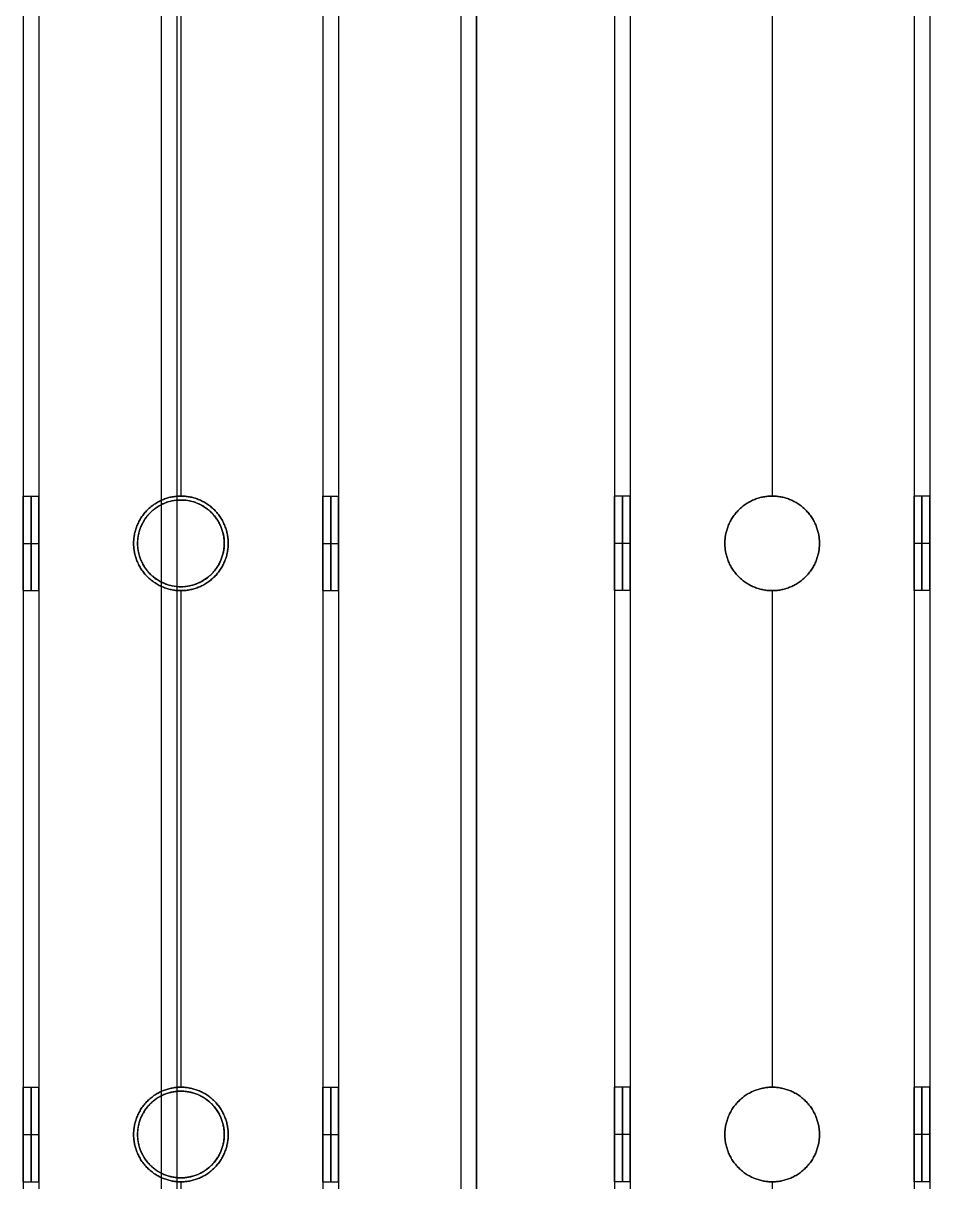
# Model space of a CAD drawing. Header units: millimetres. Extents: x -6529 to 809, y -8611 to 207.
# Drawn here: x 93.5 to 208.5, y -344.1 to -197.1 of the extents above; entities that cross this region are included whole.
import ezdxf

# ---------------------------------------------------------------- set-up
doc = ezdxf.new("R2010")
doc.units = ezdxf.units.MM
doc.header["$MEASUREMENT"] = 0
doc.layers.add('platen', color=7, linetype='Continuous', true_color=0x007f00)
doc.layers.add('staal', color=5, linetype='Continuous', true_color=0x0000ff)

# ---------------------------------------------------------------- blocks, each defined once
blk = doc.blocks.new('plaat base')
at = {"layer": 'platen'}
for p, q in [((658, -1200), (658, 0)), ((658, -1200, 18), (658, 0, 18))]:
    blk.add_line(p, q, dxfattribs=at)
blk = doc.blocks.new('top plaat')
at = {"layer": 'platen'}
for p, q in [((658, -1276), (658, 40)), ((658, -1276, 18), (658, 40, 18)), ((620.5, -425), (620.5, -425, 18)), ((615, -430.5), (615, -430.5, 18)), ((626, -430.5), (626, -430.5, 18)), ((620.5, -436), (620.5, -436, 18)), ((620.5, -500), (620.5, -500, 18)), ((615, -505.5), (615, -505.5, 18)), ((626, -505.5), (626, -505.5, 18)), ((620.5, -511), (620.5, -511, 18))]:
    blk.add_line(p, q, dxfattribs=at)
for centre in [(620.5, -430.5, 9), (620.5, -505.5, 9)]:
    blk.add_circle(centre, 5.5, dxfattribs=at)
for points in [[(626, -430.5), (626, -436), (620.5, -436), (615, -436), (615, -430.5), (615, -425), (620.5, -425), (626, -425), (626, -430.5)], [(626, -430.5, 18), (626, -436, 18), (620.5, -436, 18), (615, -436, 18), (615, -430.5, 18), (615, -425, 18), (620.5, -425, 18), (626, -425, 18), (626, -430.5, 18)], [(626, -505.5), (626, -511), (620.5, -511), (615, -511), (615, -505.5), (615, -500), (620.5, -500), (626, -500), (626, -505.5)], [(626, -505.5, 18), (626, -511, 18), (620.5, -511, 18), (615, -511, 18), (615, -505.5, 18), (615, -500, 18), (620.5, -500, 18), (626, -500, 18), (626, -505.5, 18)]]:
    blk.add_rational_spline(points, [1, 0.707106781187, 1, 0.707106781187, 1, 0.707106781187, 1, 0.707106781187, 1], degree=2, knots=[-37.699112, -37.699112, -37.699112, -28.274334, -28.274334, -18.849556, -18.849556, -9.424778, -9.424778, 0, 0, 0], dxfattribs=at)

msp = doc.modelspace()

# ---------------------------------------------------------------- linework, layer by layer
at = {"layer": 'staal'}
for p, q in [((93.53, -257.13, 20), (95.53, -257.13, 20)), ((113.53, -257.13, 2), (113.53, -257.13)), ((113.53, -257.13, 40), (113.53, -257.13, 38)), ((131.53, -257.13, 20), (133.53, -257.13, 20)), ((170.53, -257.13, 696), (168.53, -257.13, 696)), ((188.53, -257.13, 678), (188.53, -257.13, 676)), ((188.53, -257.13, 716), (188.53, -257.13, 714)), ((208.53, -257.13, 696), (206.53, -257.13, 696)), ((93.53, -263.13, 26), (95.53, -263.13, 26)), ((93.53, -263.13, 14), (95.53, -263.13, 14)), ((107.53, -263.13, 2), (107.53, -263.13)), ((107.53, -263.13, 40), (107.53, -263.13, 38)), ((119.53, -263.13, 2), (119.53, -263.13)), ((119.53, -263.13, 40), (119.53, -263.13, 38)), ((131.53, -263.13, 26), (133.53, -263.13, 26)), ((131.53, -263.13, 14), (133.53, -263.13, 14)), ((170.53, -263.13, 702), (168.53, -263.13, 702)), ((170.53, -263.13, 690), (168.53, -263.13, 690)), ((182.53, -263.13, 678), (182.53, -263.13, 676)), ((182.53, -263.13, 716), (182.53, -263.13, 714)), ((194.53, -263.13, 678), (194.53, -263.13, 676)), ((194.53, -263.13, 716), (194.53, -263.13, 714)), ((208.53, -263.13, 702), (206.53, -263.13, 702)), ((208.53, -263.13, 690), (206.53, -263.13, 690)), ((93.53, -269.13, 20), (95.53, -269.13, 20)), ((113.53, -269.13, 2), (113.53, -269.13)), ((113.53, -269.13, 40), (113.53, -269.13, 38)), ((131.53, -269.13, 20), (133.53, -269.13, 20)), ((170.53, -269.13, 696), (168.53, -269.13, 696)), ((188.53, -269.13, 678), (188.53, -269.13, 676)), ((188.53, -269.13, 716), (188.53, -269.13, 714)), ((208.53, -269.13, 696), (206.53, -269.13, 696)), ((93.53, -332.13, 20), (95.53, -332.13, 20)), ((113.53, -332.13, 2), (113.53, -332.13)), ((113.53, -332.13, 40), (113.53, -332.13, 38)), ((131.53, -332.13, 20), (133.53, -332.13, 20)), ((170.53, -332.13, 696), (168.53, -332.13, 696)), ((188.53, -332.13, 678), (188.53, -332.13, 676)), ((188.53, -332.13, 716), (188.53, -332.13, 714)), ((208.53, -332.13, 696), (206.53, -332.13, 696)), ((93.53, -338.13, 26), (95.53, -338.13, 26)), ((93.53, -338.13, 14), (95.53, -338.13, 14)), ((107.53, -338.13, 2), (107.53, -338.13)), ((107.53, -338.13, 40), (107.53, -338.13, 38)), ((119.53, -338.13, 2), (119.53, -338.13)), ((119.53, -338.13, 40), (119.53, -338.13, 38)), ((131.53, -338.13, 26), (133.53, -338.13, 26)), ((131.53, -338.13, 14), (133.53, -338.13, 14)), ((170.53, -338.13, 702), (168.53, -338.13, 702)), ((170.53, -338.13, 690), (168.53, -338.13, 690)), ((182.53, -338.13, 678), (182.53, -338.13, 676)), ((182.53, -338.13, 716), (182.53, -338.13, 714)), ((194.53, -338.13, 678), (194.53, -338.13, 676)), ((194.53, -338.13, 716), (194.53, -338.13, 714)), ((208.53, -338.13, 702), (206.53, -338.13, 702)), ((208.53, -338.13, 690), (206.53, -338.13, 690)), ((93.53, -344.13, 20), (95.53, -344.13, 20)), ((113.53, -344.13, 2), (113.53, -344.13)), ((113.53, -344.13, 40), (113.53, -344.13, 38)), ((131.53, -344.13, 20), (133.53, -344.13, 20)), ((170.53, -344.13, 696), (168.53, -344.13, 696)), ((188.53, -344.13, 678), (188.53, -344.13, 676)), ((188.53, -344.13, 716), (188.53, -344.13, 714)), ((208.53, -344.13, 696), (206.53, -344.13, 696))]:
    msp.add_line(p, q, dxfattribs=at)
for points in [[(93.53, 167.37), (93.53, -150.38), (93.53, -468.13)], [(93.53, 167.37, 40), (93.53, -150.38, 40), (93.53, -468.13, 40)], [(95.53, 167.37, 2), (95.53, -150.38, 2), (95.53, -468.13, 2)], [(95.53, 167.37, 38), (95.53, -150.38, 38), (95.53, -468.13, 38)], [(111.03, 167.37, 40), (111.03, -141.63, 40), (111.03, -450.63, 40)], [(111.03, 167.37), (111.03, -141.63), (111.03, -450.63)], [(113.03, 167.37, 2), (113.03, -141.63, 2), (113.03, -450.63, 2)], [(113.03, 167.37, 38), (113.03, -141.63, 38), (113.03, -450.63, 38)], [(131.53, 167.37, 2), (131.53, -150.38, 2), (131.53, -468.13, 2)], [(131.53, 167.37, 38), (131.53, -150.38, 38), (131.53, -468.13, 38)], [(133.53, 167.37), (133.53, -150.38), (133.53, -468.13)], [(133.53, 167.37, 40), (133.53, -150.38, 40), (133.53, -468.13, 40)], [(149.03, 167.37, 2), (149.03, -141.63, 2), (149.03, -450.63, 2)], [(149.03, 167.37, 38), (149.03, -141.63, 38), (149.03, -450.63, 38)], [(151.03, 167.37, 40), (151.03, -141.63, 40), (151.03, -450.63, 40)], [(151.03, 167.37), (151.03, -141.63), (151.03, -450.63)], [(168.53, 167.37, 676), (168.53, -150.38, 676), (168.53, -468.13, 676)], [(168.53, 167.37, 716), (168.53, -150.38, 716), (168.53, -468.13, 716)], [(170.53, 167.37, 678), (170.53, -150.38, 678), (170.53, -468.13, 678)], [(170.53, 167.37, 714), (170.53, -150.38, 714), (170.53, -468.13, 714)], [(206.53, 167.37, 678), (206.53, -150.38, 678), (206.53, -468.13, 678)], [(206.53, 167.37, 714), (206.53, -150.38, 714), (206.53, -468.13, 714)], [(208.53, 167.37, 676), (208.53, -150.38, 676), (208.53, -468.13, 676)], [(208.53, 167.37, 716), (208.53, -150.38, 716), (208.53, -468.13, 716)], [(93.53, -194.13, 20), (93.53, -225.63, 20), (93.53, -257.13, 20)], [(95.53, -194.13, 20), (95.53, -225.63, 20), (95.53, -257.13, 20)], [(113.53, -194.13), (113.53, -225.63), (113.53, -257.13)], [(113.53, -194.13, 40), (113.53, -225.63, 40), (113.53, -257.13, 40)], [(113.53, -194.13, 2), (113.53, -225.63, 2), (113.53, -257.13, 2)], [(113.53, -194.13, 38), (113.53, -225.63, 38), (113.53, -257.13, 38)], [(131.53, -194.13, 20), (131.53, -225.63, 20), (131.53, -257.13, 20)], [(133.53, -194.13, 20), (133.53, -225.63, 20), (133.53, -257.13, 20)], [(168.53, -194.13, 696), (168.53, -225.63, 696), (168.53, -257.13, 696)], [(170.53, -194.13, 696), (170.53, -225.63, 696), (170.53, -257.13, 696)], [(188.53, -194.13, 676), (188.53, -225.63, 676), (188.53, -257.13, 676)], [(188.53, -194.13, 716), (188.53, -225.63, 716), (188.53, -257.13, 716)], [(188.53, -194.13, 678), (188.53, -225.63, 678), (188.53, -257.13, 678)], [(188.53, -194.13, 714), (188.53, -225.63, 714), (188.53, -257.13, 714)], [(206.53, -194.13, 696), (206.53, -225.63, 696), (206.53, -257.13, 696)], [(208.53, -194.13, 696), (208.53, -225.63, 696), (208.53, -257.13, 696)], [(93.53, -269.13, 20), (93.53, -300.63, 20), (93.53, -332.13, 20)], [(95.53, -269.13, 20), (95.53, -300.63, 20), (95.53, -332.13, 20)], [(113.53, -269.13), (113.53, -300.63), (113.53, -332.13)], [(113.53, -269.13, 40), (113.53, -300.63, 40), (113.53, -332.13, 40)], [(113.53, -269.13, 2), (113.53, -300.63, 2), (113.53, -332.13, 2)], [(113.53, -269.13, 38), (113.53, -300.63, 38), (113.53, -332.13, 38)], [(131.53, -269.13, 20), (131.53, -300.63, 20), (131.53, -332.13, 20)], [(133.53, -269.13, 20), (133.53, -300.63, 20), (133.53, -332.13, 20)], [(168.53, -269.13, 696), (168.53, -300.63, 696), (168.53, -332.13, 696)], [(170.53, -269.13, 696), (170.53, -300.63, 696), (170.53, -332.13, 696)], [(188.53, -269.13, 676), (188.53, -300.63, 676), (188.53, -332.13, 676)], [(188.53, -269.13, 716), (188.53, -300.63, 716), (188.53, -332.13, 716)], [(188.53, -269.13, 678), (188.53, -300.63, 678), (188.53, -332.13, 678)], [(188.53, -269.13, 714), (188.53, -300.63, 714), (188.53, -332.13, 714)], [(206.53, -269.13, 696), (206.53, -300.63, 696), (206.53, -332.13, 696)], [(208.53, -269.13, 696), (208.53, -300.63, 696), (208.53, -332.13, 696)], [(93.53, -344.13, 20), (93.53, -375.63, 20), (93.53, -407.13, 20)], [(95.53, -344.13, 20), (95.53, -375.63, 20), (95.53, -407.13, 20)], [(113.53, -344.13), (113.53, -375.63), (113.53, -407.13)], [(113.53, -344.13, 40), (113.53, -375.63, 40), (113.53, -407.13, 40)], [(113.53, -344.13, 2), (113.53, -375.63, 2), (113.53, -407.13, 2)], [(113.53, -344.13, 38), (113.53, -375.63, 38), (113.53, -407.13, 38)], [(131.53, -344.13, 20), (131.53, -375.63, 20), (131.53, -407.13, 20)], [(133.53, -344.13, 20), (133.53, -375.63, 20), (133.53, -407.13, 20)], [(168.53, -344.13, 696), (168.53, -375.63, 696), (168.53, -407.13, 696)], [(170.53, -344.13, 696), (170.53, -375.63, 696), (170.53, -407.13, 696)], [(188.53, -344.13, 676), (188.53, -375.63, 676), (188.53, -407.13, 676)], [(188.53, -344.13, 716), (188.53, -375.63, 716), (188.53, -407.13, 716)], [(188.53, -344.13, 678), (188.53, -375.63, 678), (188.53, -407.13, 678)], [(188.53, -344.13, 714), (188.53, -375.63, 714), (188.53, -407.13, 714)], [(206.53, -344.13, 696), (206.53, -375.63, 696), (206.53, -407.13, 696)], [(208.53, -344.13, 696), (208.53, -375.63, 696), (208.53, -407.13, 696)]]:
    msp.add_open_spline(points, degree=2, dxfattribs=at)
for points, weights, knots in [([(93.53, -263.13, 26), (93.53, -269.13, 26), (93.53, -269.13, 20), (93.53, -269.13, 14), (93.53, -263.13, 14), (93.53, -257.13, 14), (93.53, -257.13, 20), (93.53, -257.13, 26), (93.53, -263.13, 26)], [1, 0.707106781187, 1, 0.707106781187, 1, 0.707106781187, 1, 0.707106781187, 1], [0, 0, 0, 7.853982, 7.853982, 15.707963, 15.707963, 23.561945, 23.561945, 31.415927, 31.415927, 31.415927]), ([(94.53, -263.13, 26), (94.53, -269.13, 26), (94.53, -269.13, 20), (94.53, -269.13, 14), (94.53, -263.13, 14), (94.53, -257.13, 14), (94.53, -257.13, 20), (94.53, -257.13, 26), (94.53, -263.13, 26)], [1, 0.707106781187, 1, 0.707106781187, 1, 0.707106781187, 1, 0.707106781187, 1], [0, 0, 0, 7.853982, 7.853982, 15.707963, 15.707963, 23.561945, 23.561945, 31.415927, 31.415927, 31.415927]), ([(95.53, -263.13, 26), (95.53, -257.13, 26), (95.53, -257.13, 20), (95.53, -257.13, 14), (95.53, -263.13, 14), (95.53, -269.13, 14), (95.53, -269.13, 20), (95.53, -269.13, 26), (95.53, -263.13, 26)], [1, 0.707106781187, 1, 0.707106781187, 1, 0.707106781187, 1, 0.707106851018, 0.999999860338], [-31.415927, -31.415927, -31.415927, -23.561944, -23.561944, -15.707962, -15.707962, -7.85398, -7.85398, 0, 0, 0]), ([(119.53, -263.13), (119.53, -257.13), (113.53, -257.13), (107.53, -257.13), (107.53, -263.13), (107.53, -269.13), (113.53, -269.13), (119.53, -269.13), (119.53, -263.13)], [1, 0.707106781187, 1, 0.707106781187, 1, 0.707106781187, 1, 0.707106781187, 1], [-31.415927, -31.415927, -31.415927, -23.561945, -23.561945, -15.707963, -15.707963, -7.853982, -7.853982, 0, 0, 0]), ([(119.53, -263.13, 40), (119.53, -269.13, 40), (113.53, -269.13, 40), (107.53, -269.13, 40), (107.53, -263.13, 40), (107.53, -257.13, 40), (113.53, -257.13, 40), (119.53, -257.13, 40), (119.53, -263.13, 40)], [1, 0.707106781187, 1, 0.707106781187, 1, 0.707106781187, 1, 0.707106781187, 1], [0, 0, 0, 7.853982, 7.853982, 15.707963, 15.707963, 23.561945, 23.561945, 31.415927, 31.415927, 31.415927]), ([(119.53, -263.13, 2), (119.53, -269.13, 2), (113.53, -269.13, 2), (107.53, -269.13, 2), (107.53, -263.13, 2), (107.53, -257.13, 2), (113.53, -257.13, 2), (119.53, -257.13, 2), (119.53, -263.13, 2)], [1, 0.707106781187, 1, 0.707106781187, 1, 0.707106781187, 1, 0.707106781187, 1], [0, 0, 0, 7.853982, 7.853982, 15.707963, 15.707963, 23.561945, 23.561945, 31.415927, 31.415927, 31.415927]), ([(119.53, -263.13, 38), (119.53, -257.13, 38), (113.53, -257.13, 38), (107.53, -257.13, 38), (107.53, -263.13, 38), (107.53, -269.13, 38), (113.53, -269.13, 38), (119.53, -269.13, 38), (119.53, -263.13, 38)], [1, 0.707106781187, 1, 0.707106781187, 1, 0.707106781187, 1, 0.707106781187, 1], [-31.415927, -31.415927, -31.415927, -23.561945, -23.561945, -15.707963, -15.707963, -7.853982, -7.853982, 0, 0, 0]), ([(119.53, -263.13, 1), (119.53, -269.13, 1), (113.53, -269.13, 1), (107.53, -269.13, 1), (107.53, -263.13, 1), (107.53, -257.13, 1), (113.53, -257.13, 1), (119.53, -257.13, 1), (119.53, -263.13, 1)], [1, 0.707106781187, 1, 0.707106781187, 1, 0.707106781187, 1, 0.707106781187, 1], [0, 0, 0, 7.853982, 7.853982, 15.707963, 15.707963, 23.561945, 23.561945, 31.415927, 31.415927, 31.415927]), ([(119.53, -263.13, 39), (119.53, -269.13, 39), (113.53, -269.13, 39), (107.53, -269.13, 39), (107.53, -263.13, 39), (107.53, -257.13, 39), (113.53, -257.13, 39), (119.53, -257.13, 39), (119.53, -263.13, 39)], [1, 0.707106781187, 1, 0.707106781187, 1, 0.707106781187, 1, 0.707106781187, 1], [0, 0, 0, 7.853982, 7.853982, 15.707963, 15.707963, 23.561945, 23.561945, 31.415927, 31.415927, 31.415927]), ([(131.53, -263.13, 26), (131.53, -269.13, 26), (131.53, -269.13, 20), (131.53, -269.13, 14), (131.53, -263.13, 14), (131.53, -257.13, 14), (131.53, -257.13, 20), (131.53, -257.13, 26), (131.53, -263.13, 26)], [0.999999860338, 0.707106851018, 1, 0.707106781187, 1, 0.707106781187, 1, 0.707106851018, 0.999999860338], [0, 0, 0, 7.853981, 7.853981, 15.707963, 15.707963, 23.561946, 23.561946, 31.415927, 31.415927, 31.415927]), ([(132.53, -263.13, 26), (132.53, -269.13, 26), (132.53, -269.13, 20), (132.53, -269.13, 14), (132.53, -263.13, 14), (132.53, -257.13, 14), (132.53, -257.13, 20), (132.53, -257.13, 26), (132.53, -263.13, 26)], [1, 0.707106781187, 1, 0.707106781187, 1, 0.707106781187, 1, 0.707106781187, 1], [0, 0, 0, 7.853982, 7.853982, 15.707963, 15.707963, 23.561945, 23.561945, 31.415927, 31.415927, 31.415927]), ([(133.53, -263.13, 26), (133.53, -257.13, 26), (133.53, -257.13, 20), (133.53, -257.13, 14), (133.53, -263.13, 14), (133.53, -269.13, 14), (133.53, -269.13, 20), (133.53, -269.13, 26), (133.53, -263.13, 26)], [1, 0.707106781187, 1, 0.707106781187, 1, 0.707106781187, 1, 0.707106781187, 1], [-31.415927, -31.415927, -31.415927, -23.561945, -23.561945, -15.707963, -15.707963, -7.853982, -7.853982, 0, 0, 0]), ([(168.53, -263.13, 702), (168.53, -257.13, 702), (168.53, -257.13, 696), (168.53, -257.13, 690), (168.53, -263.13, 690), (168.53, -269.13, 690), (168.53, -269.13, 696), (168.53, -269.13, 702), (168.53, -263.13, 702)], [1, 0.707106781187, 1, 0.707106781187, 1, 0.707106781187, 1, 0.707106781187, 1], [-31.415927, -31.415927, -31.415927, -23.561945, -23.561945, -15.707963, -15.707963, -7.853982, -7.853982, 0, 0, 0]), ([(169.53, -263.13, 702), (169.53, -269.13, 702), (169.53, -269.13, 696), (169.53, -269.13, 690), (169.53, -263.13, 690), (169.53, -257.13, 690), (169.53, -257.13, 696), (169.53, -257.13, 702), (169.53, -263.13, 702)], [1, 0.707106781187, 1, 0.707106781187, 1, 0.707106781187, 1, 0.707106781187, 1], [0, 0, 0, 7.853982, 7.853982, 15.707963, 15.707963, 23.561945, 23.561945, 31.415927, 31.415927, 31.415927]), ([(170.53, -263.13, 702), (170.53, -269.13, 702), (170.53, -269.13, 696), (170.53, -269.13, 690), (170.53, -263.13, 690), (170.53, -257.13, 690), (170.53, -257.13, 696), (170.53, -257.13, 702), (170.53, -263.13, 702)], [0.999999860338, 0.707106851018, 1, 0.707106781187, 1, 0.707106781187, 1, 0.707106851018, 0.999999860338], [0, 0, 0, 7.853981, 7.853981, 15.707963, 15.707963, 23.561946, 23.561946, 31.415927, 31.415927, 31.415927]), ([(182.53, -263.13, 676), (182.53, -257.13, 676), (188.53, -257.13, 676), (194.53, -257.13, 676), (194.53, -263.13, 676), (194.53, -269.13, 676), (188.53, -269.13, 676), (182.53, -269.13, 676), (182.53, -263.13, 676)], [1, 0.707106781187, 1, 0.707106781187, 1, 0.707106781187, 1, 0.707106781187, 1], [-31.415927, -31.415927, -31.415927, -23.561945, -23.561945, -15.707963, -15.707963, -7.853982, -7.853982, 0, 0, 0]), ([(182.53, -263.13, 716), (182.53, -269.13, 716), (188.53, -269.13, 716), (194.53, -269.13, 716), (194.53, -263.13, 716), (194.53, -257.13, 716), (188.53, -257.13, 716), (182.53, -257.13, 716), (182.53, -263.13, 716)], [1, 0.707106781187, 1, 0.707106781187, 1, 0.707106781187, 1, 0.707106781187, 1], [0, 0, 0, 7.853982, 7.853982, 15.707963, 15.707963, 23.561945, 23.561945, 31.415927, 31.415927, 31.415927]), ([(182.53, -263.13, 678), (182.53, -269.13, 678), (188.53, -269.13, 678), (194.53, -269.13, 678), (194.53, -263.13, 678), (194.53, -257.13, 678), (188.53, -257.13, 678), (182.53, -257.13, 678), (182.53, -263.13, 678)], [1, 0.707106781187, 1, 0.707106781187, 1, 0.707106781187, 1, 0.707106781187, 1], [0, 0, 0, 7.853982, 7.853982, 15.707963, 15.707963, 23.561945, 23.561945, 31.415927, 31.415927, 31.415927]), ([(182.53, -263.13, 714), (182.53, -257.13, 714), (188.53, -257.13, 714), (194.53, -257.13, 714), (194.53, -263.13, 714), (194.53, -269.13, 714), (188.53, -269.13, 714), (182.53, -269.13, 714), (182.53, -263.13, 714)], [1, 0.707106781187, 1, 0.707106781187, 1, 0.707106781187, 1, 0.707106781187, 1], [-31.415927, -31.415927, -31.415927, -23.561945, -23.561945, -15.707963, -15.707963, -7.853982, -7.853982, 0, 0, 0]), ([(182.53, -263.13, 677), (182.53, -269.13, 677), (188.53, -269.13, 677), (194.53, -269.13, 677), (194.53, -263.13, 677), (194.53, -257.13, 677), (188.53, -257.13, 677), (182.53, -257.13, 677), (182.53, -263.13, 677)], [1, 0.707106781187, 1, 0.707106781187, 1, 0.707106781187, 1, 0.707106781187, 1], [0, 0, 0, 7.853982, 7.853982, 15.707963, 15.707963, 23.561945, 23.561945, 31.415927, 31.415927, 31.415927]), ([(182.53, -263.13, 715), (182.53, -269.13, 715), (188.53, -269.13, 715), (194.53, -269.13, 715), (194.53, -263.13, 715), (194.53, -257.13, 715), (188.53, -257.13, 715), (182.53, -257.13, 715), (182.53, -263.13, 715)], [1, 0.707106781187, 1, 0.707106781187, 1, 0.707106781187, 1, 0.707106781187, 1], [0, 0, 0, 7.853982, 7.853982, 15.707963, 15.707963, 23.561945, 23.561945, 31.415927, 31.415927, 31.415927]), ([(206.53, -263.13, 702), (206.53, -257.13, 702), (206.53, -257.13, 696), (206.53, -257.13, 690), (206.53, -263.13, 690), (206.53, -269.13, 690), (206.53, -269.13, 696), (206.53, -269.13, 702), (206.53, -263.13, 702)], [1, 0.707106781187, 1, 0.707106781187, 1, 0.707106781187, 1, 0.707106851018, 0.999999860338], [-31.415927, -31.415927, -31.415927, -23.561944, -23.561944, -15.707962, -15.707962, -7.85398, -7.85398, 0, 0, 0]), ([(207.53, -263.13, 702), (207.53, -269.13, 702), (207.53, -269.13, 696), (207.53, -269.13, 690), (207.53, -263.13, 690), (207.53, -257.13, 690), (207.53, -257.13, 696), (207.53, -257.13, 702), (207.53, -263.13, 702)], [1, 0.707106781187, 1, 0.707106781187, 1, 0.707106781187, 1, 0.707106781187, 1], [0, 0, 0, 7.853982, 7.853982, 15.707963, 15.707963, 23.561945, 23.561945, 31.415927, 31.415927, 31.415927]), ([(208.53, -263.13, 702), (208.53, -269.13, 702), (208.53, -269.13, 696), (208.53, -269.13, 690), (208.53, -263.13, 690), (208.53, -257.13, 690), (208.53, -257.13, 696), (208.53, -257.13, 702), (208.53, -263.13, 702)], [1, 0.707106781187, 1, 0.707106781187, 1, 0.707106781187, 1, 0.707106781187, 1], [0, 0, 0, 7.853982, 7.853982, 15.707963, 15.707963, 23.561945, 23.561945, 31.415927, 31.415927, 31.415927]), ([(93.53, -338.13, 26), (93.53, -344.13, 26), (93.53, -344.13, 20), (93.53, -344.13, 14), (93.53, -338.13, 14), (93.53, -332.13, 14), (93.53, -332.13, 20), (93.53, -332.13, 26), (93.53, -338.13, 26)], [1, 0.707106781187, 1, 0.707106781187, 1, 0.707106781187, 1, 0.707106781187, 1], [0, 0, 0, 7.853982, 7.853982, 15.707963, 15.707963, 23.561945, 23.561945, 31.415927, 31.415927, 31.415927]), ([(94.53, -338.13, 26), (94.53, -344.13, 26), (94.53, -344.13, 20), (94.53, -344.13, 14), (94.53, -338.13, 14), (94.53, -332.13, 14), (94.53, -332.13, 20), (94.53, -332.13, 26), (94.53, -338.13, 26)], [1, 0.707106781187, 1, 0.707106781187, 1, 0.707106781187, 1, 0.707106781187, 1], [0, 0, 0, 7.853982, 7.853982, 15.707963, 15.707963, 23.561945, 23.561945, 31.415927, 31.415927, 31.415927]), ([(95.53, -338.13, 26), (95.53, -332.13, 26), (95.53, -332.13, 20), (95.53, -332.13, 14), (95.53, -338.13, 14), (95.53, -344.13, 14), (95.53, -344.13, 20), (95.53, -344.13, 26), (95.53, -338.13, 26)], [1, 0.707106781187, 1, 0.707106781187, 1, 0.707106781187, 1, 0.707106781187, 1], [-31.415927, -31.415927, -31.415927, -23.561945, -23.561945, -15.707963, -15.707963, -7.853982, -7.853982, 0, 0, 0]), ([(119.53, -338.13), (119.53, -332.13), (113.53, -332.13), (107.53, -332.13), (107.53, -338.13), (107.53, -344.13), (113.53, -344.13), (119.53, -344.13), (119.53, -338.13)], [1, 0.707106781187, 1, 0.707106781187, 1, 0.707106781187, 1, 0.707106781187, 1], [-31.415927, -31.415927, -31.415927, -23.561945, -23.561945, -15.707963, -15.707963, -7.853982, -7.853982, 0, 0, 0]), ([(119.53, -338.13, 40), (119.53, -344.13, 40), (113.53, -344.13, 40), (107.53, -344.13, 40), (107.53, -338.13, 40), (107.53, -332.13, 40), (113.53, -332.13, 40), (119.53, -332.13, 40), (119.53, -338.13, 40)], [1, 0.707106781187, 1, 0.707106781187, 1, 0.707106781187, 1, 0.707106781187, 1], [0, 0, 0, 7.853982, 7.853982, 15.707963, 15.707963, 23.561945, 23.561945, 31.415927, 31.415927, 31.415927]), ([(119.53, -338.13, 2), (119.53, -344.13, 2), (113.53, -344.13, 2), (107.53, -344.13, 2), (107.53, -338.13, 2), (107.53, -332.13, 2), (113.53, -332.13, 2), (119.53, -332.13, 2), (119.53, -338.13, 2)], [1, 0.707106781187, 1, 0.707106781187, 1, 0.707106781187, 1, 0.707106781187, 1], [0, 0, 0, 7.853982, 7.853982, 15.707963, 15.707963, 23.561945, 23.561945, 31.415927, 31.415927, 31.415927]), ([(119.53, -338.13, 38), (119.53, -332.13, 38), (113.53, -332.13, 38), (107.53, -332.13, 38), (107.53, -338.13, 38), (107.53, -344.13, 38), (113.53, -344.13, 38), (119.53, -344.13, 38), (119.53, -338.13, 38)], [1, 0.707106781187, 1, 0.707106781187, 1, 0.707106781187, 1, 0.707106781187, 1], [-31.415927, -31.415927, -31.415927, -23.561945, -23.561945, -15.707963, -15.707963, -7.853982, -7.853982, 0, 0, 0]), ([(119.53, -338.13, 1), (119.53, -344.13, 1), (113.53, -344.13, 1), (107.53, -344.13, 1), (107.53, -338.13, 1), (107.53, -332.13, 1), (113.53, -332.13, 1), (119.53, -332.13, 1), (119.53, -338.13, 1)], [1, 0.707106781187, 1, 0.707106781187, 1, 0.707106781187, 1, 0.707106781187, 1], [0, 0, 0, 7.853982, 7.853982, 15.707963, 15.707963, 23.561945, 23.561945, 31.415927, 31.415927, 31.415927]), ([(119.53, -338.13, 39), (119.53, -344.13, 39), (113.53, -344.13, 39), (107.53, -344.13, 39), (107.53, -338.13, 39), (107.53, -332.13, 39), (113.53, -332.13, 39), (119.53, -332.13, 39), (119.53, -338.13, 39)], [1, 0.707106781187, 1, 0.707106781187, 1, 0.707106781187, 1, 0.707106781187, 1], [0, 0, 0, 7.853982, 7.853982, 15.707963, 15.707963, 23.561945, 23.561945, 31.415927, 31.415927, 31.415927]), ([(131.53, -338.13, 26), (131.53, -344.13, 26), (131.53, -344.13, 20), (131.53, -344.13, 14), (131.53, -338.13, 14), (131.53, -332.13, 14), (131.53, -332.13, 20), (131.53, -332.13, 26), (131.53, -338.13, 26)], [0.999999860338, 0.707106851018, 1, 0.707106781187, 1, 0.707106781187, 1, 0.707106851018, 0.999999860338], [0, 0, 0, 7.853981, 7.853981, 15.707963, 15.707963, 23.561946, 23.561946, 31.415927, 31.415927, 31.415927]), ([(132.53, -338.13, 26), (132.53, -344.13, 26), (132.53, -344.13, 20), (132.53, -344.13, 14), (132.53, -338.13, 14), (132.53, -332.13, 14), (132.53, -332.13, 20), (132.53, -332.13, 26), (132.53, -338.13, 26)], [1, 0.707106781187, 1, 0.707106781187, 1, 0.707106781187, 1, 0.707106781187, 1], [0, 0, 0, 7.853982, 7.853982, 15.707963, 15.707963, 23.561945, 23.561945, 31.415927, 31.415927, 31.415927]), ([(133.53, -338.13, 26), (133.53, -332.13, 26), (133.53, -332.13, 20), (133.53, -332.13, 14), (133.53, -338.13, 14), (133.53, -344.13, 14), (133.53, -344.13, 20), (133.53, -344.13, 26), (133.53, -338.13, 26)], [1, 0.707106781187, 1, 0.707106781187, 1, 0.707106781187, 1, 0.707106781187, 1], [-31.415927, -31.415927, -31.415927, -23.561945, -23.561945, -15.707963, -15.707963, -7.853982, -7.853982, 0, 0, 0]), ([(168.53, -338.13, 702), (168.53, -332.13, 702), (168.53, -332.13, 696), (168.53, -332.13, 690), (168.53, -338.13, 690), (168.53, -344.13, 690), (168.53, -344.13, 696), (168.53, -344.13, 702), (168.53, -338.13, 702)], [1, 0.707106781187, 1, 0.707106781187, 1, 0.707106781187, 1, 0.707106781187, 1], [-31.415927, -31.415927, -31.415927, -23.561945, -23.561945, -15.707963, -15.707963, -7.853982, -7.853982, 0, 0, 0]), ([(169.53, -338.13, 702), (169.53, -344.13, 702), (169.53, -344.13, 696), (169.53, -344.13, 690), (169.53, -338.13, 690), (169.53, -332.13, 690), (169.53, -332.13, 696), (169.53, -332.13, 702), (169.53, -338.13, 702)], [1, 0.707106781187, 1, 0.707106781187, 1, 0.707106781187, 1, 0.707106781187, 1], [0, 0, 0, 7.853982, 7.853982, 15.707963, 15.707963, 23.561945, 23.561945, 31.415927, 31.415927, 31.415927]), ([(170.53, -338.13, 702), (170.53, -344.13, 702), (170.53, -344.13, 696), (170.53, -344.13, 690), (170.53, -338.13, 690), (170.53, -332.13, 690), (170.53, -332.13, 696), (170.53, -332.13, 702), (170.53, -338.13, 702)], [0.999999860338, 0.707106851018, 1, 0.707106781187, 1, 0.707106781187, 1, 0.707106851018, 0.999999860338], [0, 0, 0, 7.853981, 7.853981, 15.707963, 15.707963, 23.561946, 23.561946, 31.415927, 31.415927, 31.415927]), ([(182.53, -338.13, 676), (182.53, -332.13, 676), (188.53, -332.13, 676), (194.53, -332.13, 676), (194.53, -338.13, 676), (194.53, -344.13, 676), (188.53, -344.13, 676), (182.53, -344.13, 676), (182.53, -338.13, 676)], [1, 0.707106781187, 1, 0.707106781187, 1, 0.707106781187, 1, 0.707106781187, 1], [-31.415927, -31.415927, -31.415927, -23.561945, -23.561945, -15.707963, -15.707963, -7.853982, -7.853982, 0, 0, 0]), ([(182.53, -338.13, 716), (182.53, -344.13, 716), (188.53, -344.13, 716), (194.53, -344.13, 716), (194.53, -338.13, 716), (194.53, -332.13, 716), (188.53, -332.13, 716), (182.53, -332.13, 716), (182.53, -338.13, 716)], [1, 0.707106781187, 1, 0.707106781187, 1, 0.707106781187, 1, 0.707106781187, 1], [0, 0, 0, 7.853982, 7.853982, 15.707963, 15.707963, 23.561945, 23.561945, 31.415927, 31.415927, 31.415927]), ([(182.53, -338.13, 678), (182.53, -344.13, 678), (188.53, -344.13, 678), (194.53, -344.13, 678), (194.53, -338.13, 678), (194.53, -332.13, 678), (188.53, -332.13, 678), (182.53, -332.13, 678), (182.53, -338.13, 678)], [1, 0.707106781187, 1, 0.707106781187, 1, 0.707106781187, 1, 0.707106781187, 1], [0, 0, 0, 7.853982, 7.853982, 15.707963, 15.707963, 23.561945, 23.561945, 31.415927, 31.415927, 31.415927]), ([(182.53, -338.13, 714), (182.53, -332.13, 714), (188.53, -332.13, 714), (194.53, -332.13, 714), (194.53, -338.13, 714), (194.53, -344.13, 714), (188.53, -344.13, 714), (182.53, -344.13, 714), (182.53, -338.13, 714)], [1, 0.707106781187, 1, 0.707106781187, 1, 0.707106781187, 1, 0.707106781187, 1], [-31.415927, -31.415927, -31.415927, -23.561945, -23.561945, -15.707963, -15.707963, -7.853982, -7.853982, 0, 0, 0]), ([(182.53, -338.13, 677), (182.53, -344.13, 677), (188.53, -344.13, 677), (194.53, -344.13, 677), (194.53, -338.13, 677), (194.53, -332.13, 677), (188.53, -332.13, 677), (182.53, -332.13, 677), (182.53, -338.13, 677)], [1, 0.707106781187, 1, 0.707106781187, 1, 0.707106781187, 1, 0.707106781187, 1], [0, 0, 0, 7.853982, 7.853982, 15.707963, 15.707963, 23.561945, 23.561945, 31.415927, 31.415927, 31.415927]), ([(182.53, -338.13, 715), (182.53, -344.13, 715), (188.53, -344.13, 715), (194.53, -344.13, 715), (194.53, -338.13, 715), (194.53, -332.13, 715), (188.53, -332.13, 715), (182.53, -332.13, 715), (182.53, -338.13, 715)], [1, 0.707106781187, 1, 0.707106781187, 1, 0.707106781187, 1, 0.707106781187, 1], [0, 0, 0, 7.853982, 7.853982, 15.707963, 15.707963, 23.561945, 23.561945, 31.415927, 31.415927, 31.415927]), ([(206.53, -338.13, 702), (206.53, -332.13, 702), (206.53, -332.13, 696), (206.53, -332.13, 690), (206.53, -338.13, 690), (206.53, -344.13, 690), (206.53, -344.13, 696), (206.53, -344.13, 702), (206.53, -338.13, 702)], [1, 0.707106781187, 1, 0.707106781187, 1, 0.707106781187, 1, 0.707106781187, 1], [-31.415927, -31.415927, -31.415927, -23.561945, -23.561945, -15.707963, -15.707963, -7.853982, -7.853982, 0, 0, 0]), ([(207.53, -338.13, 702), (207.53, -344.13, 702), (207.53, -344.13, 696), (207.53, -344.13, 690), (207.53, -338.13, 690), (207.53, -332.13, 690), (207.53, -332.13, 696), (207.53, -332.13, 702), (207.53, -338.13, 702)], [1, 0.707106781187, 1, 0.707106781187, 1, 0.707106781187, 1, 0.707106781187, 1], [0, 0, 0, 7.853982, 7.853982, 15.707963, 15.707963, 23.561945, 23.561945, 31.415927, 31.415927, 31.415927]), ([(208.53, -338.13, 702), (208.53, -344.13, 702), (208.53, -344.13, 696), (208.53, -344.13, 690), (208.53, -338.13, 690), (208.53, -332.13, 690), (208.53, -332.13, 696), (208.53, -332.13, 702), (208.53, -338.13, 702)], [1, 0.707106781187, 1, 0.707106781187, 1, 0.707106781187, 1, 0.707106781187, 1], [0, 0, 0, 7.853982, 7.853982, 15.707963, 15.707963, 23.561945, 23.561945, 31.415927, 31.415927, 31.415927])]:
    msp.add_rational_spline(points, weights, degree=2, knots=knots, dxfattribs=at)

# ---------------------------------------------------------------- block references
at = {"layer": 'platen'}
for name, p in [('plaat base', (-506.97, 149.37, 40)), ('top plaat', (-506.97, 167.37, 716))]:
    msp.add_blockref(name, p, dxfattribs=at)

doc.saveas('drawing.dxf')
